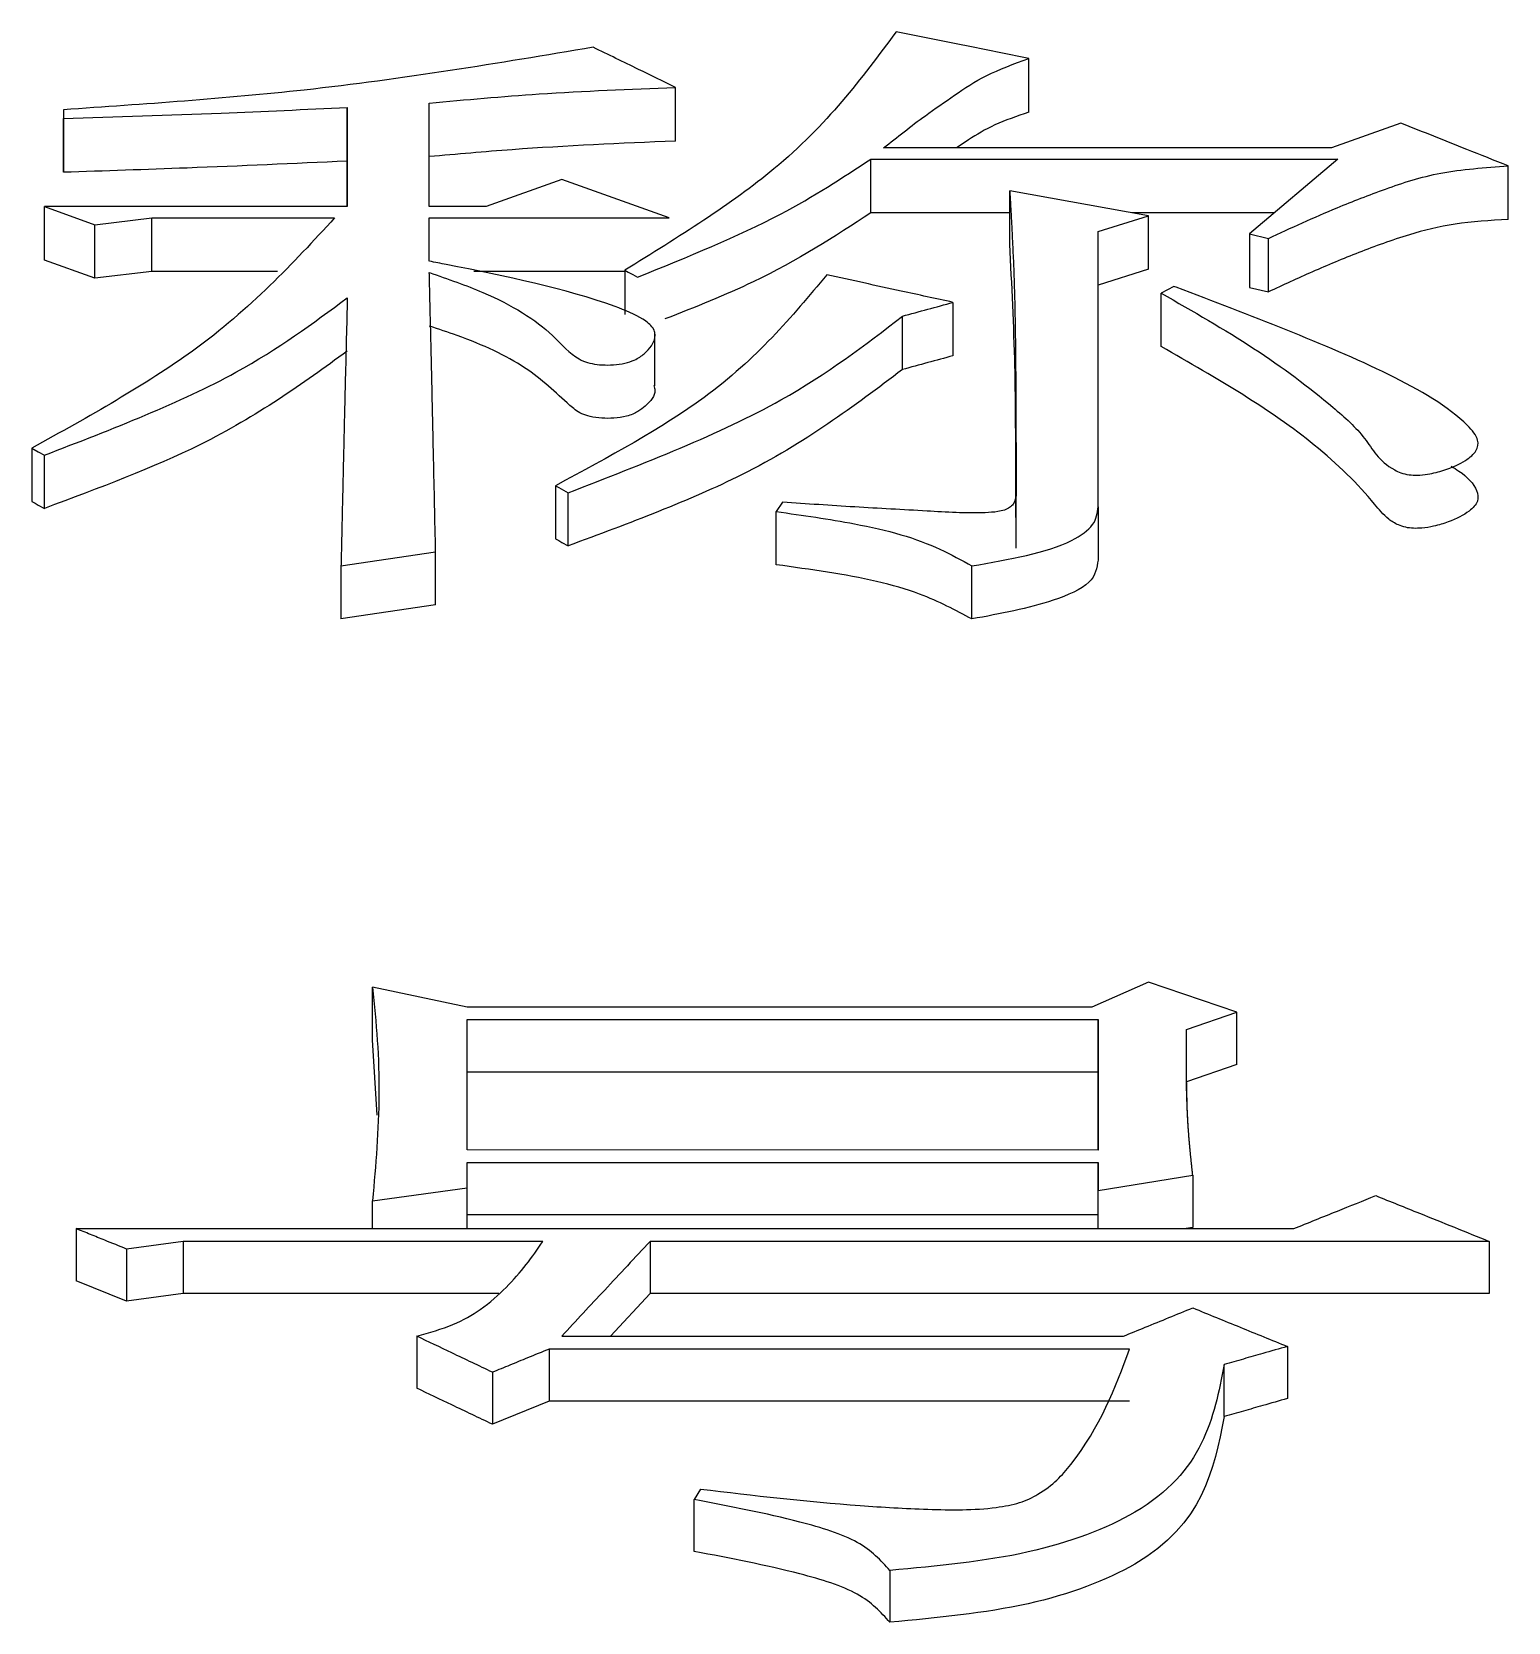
# Model space of a CAD drawing. Header units: millimetres. Extents: x 2642 to 4256, y 821 to 2003.
# Drawn here: x 2876.987 to 2879.518, y 1773.174 to 1775.901 of the extents above; entities that cross this region are included whole.
import ezdxf

# ---------------------------------------------------------------- set-up
doc = ezdxf.new("R2010")
doc.units = ezdxf.units.MM

msp = doc.modelspace()

# ---------------------------------------------------------------- linework, layer by layer
at = {"color": 7, "linetype": 'Continuous', "lineweight": 25}
for p, q in [((2878.0905, 1775.7138), (2878.0905, 1775.8058)), ((2877.0412, 1775.7675), (2877.0412, 1775.7522)), ((2877.0412, 1775.7675), (2877.0412, 1775.6755)), ((2877.528, 1775.7713), (2877.528, 1775.6014)), ((2877.528, 1775.6793), (2877.528, 1775.7713)), ((2877.6686, 1775.6014), (2877.6686, 1775.779)), ((2877.0412, 1775.6602), (2877.0412, 1775.7522)), ((2879.3345, 1775.7444), (2879.2155, 1775.7021)), ((2879.2155, 1775.7021), (2878.4475, 1775.7021)), ((2877.0412, 1775.6755), (2877.0412, 1775.6602)), ((2877.528, 1775.6014), (2877.528, 1775.6793)), ((2878.4258, 1775.5909), (2878.4258, 1775.6828)), ((2878.4258, 1775.6828), (2879.2263, 1775.6828)), ((2879.2263, 1775.6828), (2879.0749, 1775.5547)), ((2879.5184, 1775.5793), (2879.5184, 1775.6712)), ((2877.8958, 1775.648), (2877.766, 1775.6014)), ((2878.0797, 1775.582), (2877.8958, 1775.648)), ((2877.0088, 1775.6014), (2877.0953, 1775.5703)), ((2877.528, 1775.6014), (2877.0088, 1775.6014)), ((2877.0088, 1775.5097), (2877.0088, 1775.6014)), ((2877.766, 1775.6014), (2877.6686, 1775.6014)), ((2878.9018, 1775.5858), (2878.6638, 1775.6286)), ((2878.6638, 1775.5368), (2878.6638, 1775.6286)), ((2877.0953, 1775.5703), (2877.1927, 1775.582)), ((2877.1927, 1775.582), (2877.5063, 1775.582)), ((2877.6686, 1775.582), (2878.0797, 1775.582)), ((2877.6686, 1775.5078), (2877.6686, 1775.582)), ((2878.6638, 1775.5909), (2878.4258, 1775.5909)), ((2878.8153, 1775.5586), (2878.9018, 1775.5858)), ((2879.1177, 1775.5909), (2878.8738, 1775.5909)), ((2878.9018, 1775.4941), (2878.9018, 1775.5858)), ((2877.0953, 1775.4786), (2877.0953, 1775.5703)), ((2878.8153, 1775.0865), (2878.8153, 1775.5586)), ((2879.0749, 1775.5547), (2879.1073, 1775.5469)), ((2879.0749, 1775.5547), (2879.0749, 1775.4629)), ((2879.1073, 1775.4552), (2879.1073, 1775.5469)), ((2877.0953, 1775.4786), (2877.0088, 1775.5097)), ((2878.9018, 1775.4941), (2878.8153, 1775.4668)), ((2877.1927, 1775.4902), (2877.0953, 1775.4786)), ((2877.4084, 1775.4902), (2877.1927, 1775.4902)), ((2878.0039, 1775.4902), (2877.7452, 1775.4902)), ((2878.0039, 1775.4922), (2878.0039, 1775.4163)), ((2878.9234, 1775.3613), (2878.9234, 1775.4529)), ((2879.0749, 1775.4629), (2879.1073, 1775.4552)), ((2878.4799, 1775.322), (2878.4799, 1775.4135)), ((2878.5665, 1775.4372), (2878.5665, 1775.3456)), ((2878.0552, 1775.3774), (2878.0552, 1775.3869)), ((2878.0552, 1775.2943), (2878.0552, 1775.3765)), ((2876.9871, 1775.1871), (2876.9871, 1775.0958)), ((2877.0087, 1775.0838), (2877.0087, 1775.1751)), ((2877.885, 1775.1228), (2877.885, 1775.0316)), ((2877.9066, 1775.0196), (2877.9066, 1775.1107)), ((2878.2744, 1775.0946), (2878.2636, 1775.0784)), ((2878.6747, 1775.0155), (2878.6747, 1775.1067)), ((2878.8153, 1775.0865), (2878.8153, 1774.9954)), ((2877.5172, 1774.9853), (2877.6795, 1775.0097)), ((2877.6795, 1774.9186), (2877.6795, 1775.0097)), ((2877.5172, 1774.9853), (2877.5172, 1774.8943)), ((2878.5989, 1774.8943), (2878.5989, 1774.9853)), ((2877.6795, 1774.9186), (2877.5172, 1774.8943)), ((2878.9018, 1774.2714), (2878.8045, 1774.2288)), ((2879.0533, 1774.2203), (2878.9018, 1774.2714)), ((2877.5713, 1774.1729), (2877.5713, 1774.263)), ((2877.7336, 1774.2288), (2877.5713, 1774.263)), ((2878.8045, 1774.2288), (2877.7336, 1774.2288)), ((2878.9667, 1774.1904), (2879.0533, 1774.2203)), ((2879.0533, 1774.1303), (2879.0533, 1774.2203)), ((2877.7336, 1774.2075), (2878.8153, 1774.2075)), ((2877.7336, 1773.9838), (2877.7336, 1774.2075)), ((2878.8153, 1774.2075), (2878.8153, 1773.9837)), ((2878.8153, 1774.1175), (2878.8153, 1774.2075)), ((2878.9667, 1774.1711), (2878.9667, 1774.1904)), ((2877.5792, 1774.0436), (2877.5713, 1774.1729)), ((2879.0533, 1774.1303), (2878.9667, 1774.1004)), ((2878.8153, 1774.1175), (2877.7336, 1774.1175)), ((2878.8153, 1773.9837), (2878.8153, 1774.1175)), ((2878.8153, 1773.9837), (2877.7336, 1773.9838)), ((2877.7336, 1773.9621), (2878.8153, 1773.9621)), ((2877.7336, 1773.9187), (2877.7336, 1773.9621)), ((2878.8153, 1773.9621), (2878.8153, 1773.9143)), ((2878.8153, 1773.8724), (2878.8153, 1773.9621)), ((2878.8153, 1773.9143), (2878.9776, 1773.9404)), ((2878.9776, 1773.9404), (2878.9776, 1773.8507)), ((2877.5713, 1773.8969), (2877.7336, 1773.9187)), ((2877.7336, 1773.8489), (2877.7336, 1773.9187)), ((2878.8153, 1773.8489), (2878.8153, 1773.9143)), ((2877.5713, 1773.8489), (2877.5713, 1773.8969)), ((2878.8153, 1773.8724), (2877.7336, 1773.8724)), ((2878.8153, 1773.8489), (2878.8153, 1773.8724)), ((2877.0629, 1773.849), (2879.1506, 1773.8489)), ((2877.0629, 1773.849), (2877.0629, 1773.7594)), ((2878.9776, 1773.8507), (2878.9662, 1773.8489)), ((2877.2468, 1773.8271), (2877.1494, 1773.814)), ((2877.1494, 1773.814), (2877.1494, 1773.7245)), ((2877.8634, 1773.8271), (2877.2468, 1773.8271)), ((2877.2468, 1773.8271), (2877.2468, 1773.7376)), ((2879.486, 1773.8271), (2878.0473, 1773.8271)), ((2878.0473, 1773.8271), (2878.0473, 1773.7376)), ((2879.486, 1773.8271), (2879.486, 1773.7376)), ((2877.1494, 1773.7245), (2877.0629, 1773.7594)), ((2877.2468, 1773.7376), (2877.1494, 1773.7245)), ((2877.7878, 1773.7376), (2877.2468, 1773.7376)), ((2878.0473, 1773.7376), (2877.9791, 1773.6646)), ((2879.486, 1773.7376), (2878.0473, 1773.7376)), ((2877.647, 1773.6646), (2877.647, 1773.5753)), ((2878.8694, 1773.6425), (2877.8742, 1773.6425)), ((2877.8742, 1773.6425), (2877.8742, 1773.5532)), ((2877.8958, 1773.6646), (2878.8586, 1773.6645)), ((2879.1398, 1773.6469), (2879.1398, 1773.5576)), ((2879.0316, 1773.5267), (2879.0316, 1773.6159)), ((2877.7768, 1773.6027), (2877.7768, 1773.5135)), ((2877.8742, 1773.5532), (2877.7768, 1773.5135)), ((2878.8694, 1773.5532), (2877.8742, 1773.5532)), ((2878.1338, 1773.4023), (2878.123, 1773.3843)), ((2878.123, 1773.2954), (2878.123, 1773.3843)), ((2878.4583, 1773.2629), (2878.4583, 1773.1741))]:
    msp.add_line(p, q, dxfattribs=at)
at = {"color": 7, "linetype": 'Continuous', "lineweight": 25, "flags": 128}
for points in [[(2877.1927, 1775.4902), (2877.1927, 1775.5132), (2877.1927, 1775.5361), (2877.1927, 1775.5591), (2877.1927, 1775.582)], [(2878.0039, 1775.4922), (2878.0094, 1775.4892), (2878.0175, 1775.4848), (2878.0256, 1775.4804)], [(2878.945, 1775.4646), (2878.9342, 1775.4588), (2878.9234, 1775.4529)], [(2876.9871, 1775.1871), (2876.9979, 1775.1811), (2877.0087, 1775.1751)], [(2877.885, 1775.1228), (2877.8905, 1775.1197), (2877.8985, 1775.1152), (2877.9066, 1775.1107)], [(2876.9871, 1775.0958), (2876.9926, 1775.0928), (2876.9981, 1775.0897), (2877.0087, 1775.0838)], [(2878.2636, 1774.9873), (2878.2636, 1775.0244), (2878.2636, 1775.0514), (2878.2636, 1775.0784)], [(2877.885, 1775.0316), (2877.8905, 1775.0286), (2877.896, 1775.0255), (2877.9066, 1775.0196)]]:
    msp.add_lwpolyline(points, dxfattribs=at)
at = {"color": 7, "linetype": 'Continuous', "lineweight": 25}
for points, knots in [([(2877.9498, 1775.8745), (2877.7867, 1775.8472), (2877.4939, 1775.7982), (2877.1802, 1775.777), (2877.0412, 1775.7675)], [0, 0, 0, 0, 0.557097, 1, 1, 1, 1]), ([(2878.0905, 1775.8058), (2878.0695, 1775.8161), (2878.0356, 1775.8327), (2877.9887, 1775.8556), (2877.9628, 1775.8682), (2877.9498, 1775.8745)], [0, 0, 0, 0, 0.447799, 0.7239, 1, 1, 1, 1]), ([(2878.4691, 1775.9011), (2878.4096, 1775.8211), (2878.3028, 1775.6776), (2878.0956, 1775.5491), (2878.0039, 1775.4922)], [0, 0, 0, 0, 0.556899, 1, 1, 1, 1]), ([(2878.6963, 1775.8554), (2878.6664, 1775.8614), (2878.6136, 1775.8721), (2878.5378, 1775.8873), (2878.492, 1775.8965), (2878.4691, 1775.9011)], [0, 0, 0, 0, 0.394861, 0.69743, 1, 1, 1, 1]), ([(2878.4475, 1775.7021), (2878.4709, 1775.7206), (2878.5095, 1775.7512), (2878.569, 1775.7923), (2878.6207, 1775.8275), (2878.671, 1775.8461), (2878.6963, 1775.8554)], [0, 0, 0, 0, 0.337761, 0.556951, 0.777135, 1, 1, 1, 1]), ([(2878.6963, 1775.7633), (2878.6963, 1775.7711), (2878.6963, 1775.7866), (2878.6963, 1775.8173), (2878.6963, 1775.8402), (2878.6963, 1775.8554)], [0, 0, 0, 0, 0.2525, 0.505, 1, 1, 1, 1]), ([(2877.6686, 1775.779), (2877.7312, 1775.7846), (2877.8703, 1775.7971), (2878.0124, 1775.8027), (2878.0905, 1775.8058)], [0, 0, 0, 0, 0.449849, 1, 1, 1, 1]), ([(2877.0412, 1775.7522), (2877.1315, 1775.7552), (2877.2941, 1775.7606), (2877.456, 1775.768), (2877.528, 1775.7713)], [0, 0, 0, 0, 0.555754, 1, 1, 1, 1]), ([(2878.6963, 1775.7633), (2878.676, 1775.7563), (2878.6358, 1775.7425), (2878.5996, 1775.7202), (2878.5795, 1775.7067), (2878.5727, 1775.7021)], [0, 0, 0, 0, 0.401498, 0.797434, 1, 1, 1, 1]), ([(2879.5184, 1775.6712), (2879.4947, 1775.6806), (2879.4522, 1775.6976), (2879.3909, 1775.722), (2879.3533, 1775.7369), (2879.3345, 1775.7444)], [0, 0, 0, 0, 0.386102, 0.693051, 1, 1, 1, 1]), ([(2878.0905, 1775.7138), (2877.9969, 1775.7097), (2877.855, 1775.7036), (2877.7159, 1775.6912), (2877.6686, 1775.687)], [0, 0, 0, 0, 0.659861, 1, 1, 1, 1]), ([(2877.528, 1775.6793), (2877.4366, 1775.6752), (2877.2746, 1775.6678), (2877.1121, 1775.6625), (2877.0412, 1775.6602)], [0, 0, 0, 0, 0.564211, 1, 1, 1, 1]), ([(2878.0256, 1775.4804), (2878.1117, 1775.5153), (2878.2645, 1775.5771), (2878.3768, 1775.6507), (2878.4258, 1775.6828)], [0, 0, 0, 0, 0.563218, 1, 1, 1, 1]), ([(2879.1073, 1775.5469), (2879.146, 1775.5647), (2879.2099, 1775.5943), (2879.3072, 1775.6319), (2879.3995, 1775.6627), (2879.4785, 1775.6683), (2879.5184, 1775.6712)], [0, 0, 0, 0, 0.335019, 0.553277, 0.774167, 1, 1, 1, 1]), ([(2878.6638, 1775.6286), (2878.664, 1775.6255), (2878.6643, 1775.6194), (2878.6648, 1775.6102), (2878.6654, 1775.601), (2878.6659, 1775.5917), (2878.6664, 1775.5825), (2878.6668, 1775.5748), (2878.6672, 1775.5671), (2878.6676, 1775.5594), (2878.668, 1775.5502), (2878.6686, 1775.5378), (2878.6694, 1775.5224), (2878.6702, 1775.5038), (2878.6708, 1775.4883), (2878.6713, 1775.4728), (2878.6718, 1775.4573), (2878.6723, 1775.4386), (2878.6726, 1775.4231), (2878.6729, 1775.4075), (2878.6731, 1775.3919), (2878.6734, 1775.3732), (2878.6736, 1775.3575), (2878.6737, 1775.3419), (2878.6739, 1775.3262), (2878.6741, 1775.3011), (2878.6743, 1775.2696), (2878.6744, 1775.2412), (2878.6745, 1775.2239), (2878.6745, 1775.216), (2878.6745, 1775.2081), (2878.6745, 1775.2002), (2878.6746, 1775.1922), (2878.6746, 1775.1843), (2878.6746, 1775.1748), (2878.6746, 1775.1669), (2878.6746, 1775.1613), (2878.6746, 1775.1574), (2878.6746, 1775.1534), (2878.6746, 1775.1494), (2878.6746, 1775.1454), (2878.6746, 1775.1415), (2878.6746, 1775.1367), (2878.6746, 1775.1327), (2878.6746, 1775.1288), (2878.6746, 1775.1248), (2878.6746, 1775.12), (2878.6746, 1775.116), (2878.6747, 1775.1116), (2878.6747, 1775.1087), (2878.6747, 1775.1067)], [0, 0, 0, 0, 0.01797, 0.035941, 0.053911, 0.071882, 0.089852, 0.107823, 0.116808, 0.134779, 0.152749, 0.17072, 0.20666, 0.242601, 0.278542, 0.296513, 0.332454, 0.368395, 0.404336, 0.422306, 0.458247, 0.494188, 0.530129, 0.5481, 0.584041, 0.619982, 0.691863, 0.763745, 0.781716, 0.790701, 0.808672, 0.826642, 0.835627, 0.853598, 0.871568, 0.889539, 0.898524, 0.903017, 0.912002, 0.920987, 0.92548, 0.934465, 0.94345, 0.952435, 0.956928, 0.965913, 0.974898, 0.983884, 0.988376, 1, 1, 1, 1]), ([(2877.5063, 1775.582), (2877.4346, 1775.5041), (2877.3055, 1775.3642), (2877.085, 1775.2415), (2876.9871, 1775.1871)], [0, 0, 0, 0, 0.55626, 1, 1, 1, 1]), ([(2878.4258, 1775.5909), (2878.3633, 1775.5499), (2878.2627, 1775.484), (2878.1248, 1775.4293), (2878.0727, 1775.4087)], [0, 0, 0, 0, 0.621969, 1, 1, 1, 1]), ([(2879.5184, 1775.5793), (2879.4873, 1775.5776), (2879.4257, 1775.5742), (2879.3404, 1775.5518), (2879.2616, 1775.5231), (2879.1822, 1775.4898), (2879.1323, 1775.4667), (2879.1073, 1775.4552)], [0, 0, 0, 0, 0.175416, 0.347585, 0.56656, 0.783731, 1, 1, 1, 1]), ([(2878.6747, 1775.0155), (2878.6745, 1775.0775), (2878.6742, 1775.1819), (2878.6732, 1775.3563), (2878.6674, 1775.4672), (2878.6638, 1775.5368)], [0, 0, 0, 0, 0.351751, 0.593192, 1, 1, 1, 1]), ([(2877.6687, 1775.4883), (2877.7002, 1775.4773), (2877.7871, 1775.4473), (2877.8697, 1775.3962), (2877.9051, 1775.3525), (2877.9311, 1775.3367), (2877.9471, 1775.3317), (2877.9653, 1775.3296), (2877.985, 1775.3297), (2878.0045, 1775.3324), (2878.0237, 1775.3389), (2878.0441, 1775.3536), (2878.0578, 1775.3726), (2878.0544, 1775.3936), (2878.0313, 1775.4126), (2877.9246, 1775.4565), (2877.7896, 1775.4838), (2877.6784, 1775.5059), (2877.6687, 1775.5078)], [0, 0, 0, 0, 0.104817, 0.288489, 0.371154, 0.389962, 0.405383, 0.420813, 0.436756, 0.454227, 0.471615, 0.498268, 0.557765, 0.592477, 0.62706, 0.687172, 0.972715, 1, 1, 1, 1]), ([(2877.6795, 1775.0097), (2877.6783, 1775.063), (2877.6768, 1775.1298), (2877.6751, 1775.209), (2877.6744, 1775.242), (2877.6736, 1775.2749), (2877.6731, 1775.3011), (2877.6723, 1775.3339), (2877.6717, 1775.36), (2877.6711, 1775.3861), (2877.6706, 1775.4056), (2877.6702, 1775.4219), (2877.6698, 1775.4381), (2877.6695, 1775.4511), (2877.6692, 1775.464), (2877.6689, 1775.4753), (2877.6688, 1775.4834), (2877.6686, 1775.4882)], [0, 0, 0, 0, 0.329938, 0.412422, 0.494907, 0.536149, 0.618633, 0.659875, 0.74236, 0.783602, 0.824844, 0.866086, 0.886707, 0.927949, 0.94857, 0.969192, 1, 1, 1, 1]), ([(2878.3501, 1775.4843), (2878.29, 1775.4123), (2878.1818, 1775.2827), (2877.9763, 1775.172), (2877.885, 1775.1228)], [0, 0, 0, 0, 0.555457, 1, 1, 1, 1]), ([(2878.5665, 1775.4372), (2878.5369, 1775.4436), (2878.486, 1775.4547), (2878.4139, 1775.4704), (2878.3714, 1775.4797), (2878.3501, 1775.4843)], [0, 0, 0, 0, 0.410172, 0.705086, 1, 1, 1, 1]), ([(2877.0087, 1775.1751), (2877.1258, 1775.2203), (2877.3332, 1775.3003), (2877.4689, 1775.4012), (2877.528, 1775.4451)], [0, 0, 0, 0, 0.56439, 1, 1, 1, 1]), ([(2877.528, 1775.4451), (2877.5269, 1775.3988), (2877.5256, 1775.3468), (2877.524, 1775.2827), (2877.5233, 1775.2536), (2877.5225, 1775.2184), (2877.5217, 1775.1833), (2877.5209, 1775.148), (2877.5201, 1775.1126), (2877.5194, 1775.083), (2877.519, 1775.0623), (2877.5186, 1775.0475), (2877.5183, 1775.0327), (2877.518, 1775.0178), (2877.5177, 1775.0059), (2877.5175, 1774.9961), (2877.5173, 1774.9892), (2877.5172, 1774.9853)], [0, 0, 0, 0, 0.305862, 0.344095, 0.42056, 0.497026, 0.573491, 0.649956, 0.726422, 0.802887, 0.84112, 0.860236, 0.898469, 0.936701, 0.955818, 0.974934, 1, 1, 1, 1]), ([(2878.9234, 1775.4529), (2878.9778, 1775.4218), (2879.0867, 1775.3597), (2879.1994, 1775.275), (2879.2772, 1775.2052), (2879.2965, 1775.1631), (2879.334, 1775.1447), (2879.3475, 1775.1413), (2879.364, 1775.1405), (2879.3851, 1775.1428), (2879.4153, 1775.1507), (2879.445, 1775.1643), (2879.4661, 1775.1824), (2879.4686, 1775.2037), (2879.4289, 1775.251), (2879.3172, 1775.3158), (2879.138, 1775.3908), (2879.0118, 1775.4398), (2878.9464, 1775.4641), (2878.945, 1775.4646)], [0, 0, 0, 0, 0.146382, 0.292955, 0.366204, 0.439427, 0.447746, 0.45616, 0.463429, 0.472823, 0.489455, 0.518149, 0.540935, 0.563855, 0.597101, 0.728178, 0.861562, 0.99717, 1, 1, 1, 1]), ([(2877.9066, 1775.1107), (2878.0371, 1775.1612), (2878.2684, 1775.2507), (2878.4157, 1775.3641), (2878.4799, 1775.4135)], [0, 0, 0, 0, 0.564262, 1, 1, 1, 1]), ([(2878.4799, 1775.4135), (2878.4944, 1775.4175), (2878.5232, 1775.4254), (2878.5521, 1775.4332), (2878.5665, 1775.4372)], [0, 0, 0, 0, 0.499999, 1, 1, 1, 1]), ([(2878.0534, 1775.2948), (2878.0544, 1775.2918), (2878.0583, 1775.2798), (2878.0451, 1775.2642), (2878.0273, 1775.2495), (2878.0088, 1775.2417), (2877.9859, 1775.2382), (2877.9639, 1775.2381), (2877.9444, 1775.2408), (2877.9239, 1775.2481), (2877.8898, 1775.2776), (2877.8403, 1775.3272), (2877.747, 1775.3708), (2877.6847, 1775.3913), (2877.6687, 1775.3966)], [0, 0, 0, 0, 0.0321697, 0.1304429, 0.1694929, 0.2089996, 0.2431332, 0.2730052, 0.3033501, 0.3306975, 0.3897905, 0.6483711, 0.90947, 1, 1, 1, 1]), ([(2879.4204, 1775.1561), (2879.425, 1775.1534), (2879.4462, 1775.141), (2879.4646, 1775.1205), (2879.4687, 1775.0962), (2879.4516, 1775.077), (2879.4233, 1775.0626), (2879.3937, 1775.0535), (2879.3729, 1775.05), (2879.3561, 1775.0494), (2879.3418, 1775.0512), (2879.3265, 1775.0565), (2879.3064, 1775.0697), (2879.2694, 1775.1175), (2879.1947, 1775.1909), (2879.0657, 1775.28), (2878.971, 1775.3341), (2878.9234, 1775.3613)], [0, 0, 0, 0, 0.019935, 0.092126, 0.128452, 0.164994, 0.212308, 0.23785, 0.255737, 0.26718, 0.278732, 0.291669, 0.31574, 0.371395, 0.593339, 0.795955, 1, 1, 1, 1]), ([(2877.528, 1775.3535), (2877.451, 1775.2977), (2877.3124, 1775.1973), (2877.1023, 1775.1188), (2877.0087, 1775.0838)], [0, 0, 0, 0, 0.5549071, 1, 1, 1, 1]), ([(2878.5665, 1775.3456), (2878.5521, 1775.3417), (2878.5232, 1775.3338), (2878.4944, 1775.3259), (2878.4799, 1775.322)], [0, 0, 0, 0, 0.500001, 1, 1, 1, 1]), ([(2878.4799, 1775.322), (2878.3967, 1775.2591), (2878.2467, 1775.1459), (2878.0113, 1775.0585), (2877.9066, 1775.0196)], [0, 0, 0, 0, 0.55488, 1, 1, 1, 1]), ([(2878.6746, 1775.1067), (2878.674, 1775.1015), (2878.6731, 1775.094), (2878.6645, 1775.0854), (2878.6552, 1775.0809), (2878.6408, 1775.0776), (2878.5957, 1775.0746), (2878.5134, 1775.0801), (2878.398, 1775.086), (2878.3156, 1775.0917), (2878.2744, 1775.0946)], [0, 0, 0, 0, 0.083125, 0.11875, 0.147804, 0.176837, 0.225893, 0.446677, 0.723242, 1, 1, 1, 1]), ([(2878.5989, 1774.9853), (2878.6631, 1774.9965), (2878.7512, 1775.0118), (2878.8117, 1775.0556), (2878.8141, 1775.0762), (2878.8153, 1775.0865)], [0, 0, 0, 0, 0.574092, 0.788689, 1, 1, 1, 1]), ([(2878.2636, 1775.0784), (2878.3089, 1775.0721), (2878.3831, 1775.0616), (2878.479, 1775.0402), (2878.5457, 1775.0148), (2878.5813, 1774.9951), (2878.5989, 1774.9853)], [0, 0, 0, 0, 0.347242, 0.568885, 0.786213, 1, 1, 1, 1]), ([(2878.5989, 1774.8943), (2878.5709, 1774.9093), (2878.5243, 1774.9343), (2878.4362, 1774.96), (2878.3515, 1774.9751), (2878.2929, 1774.9832), (2878.2636, 1774.9873)], [0, 0, 0, 0, 0.331362, 0.550785, 0.774719, 1, 1, 1, 1]), ([(2878.8153, 1774.9954), (2878.8133, 1774.9821), (2878.8093, 1774.9553), (2878.7255, 1774.9177), (2878.6475, 1774.9033), (2878.5989, 1774.8943)], [0, 0, 0, 0, 0.268574, 0.544919, 1, 1, 1, 1]), ([(2877.5713, 1774.263), (2877.5743, 1774.2325), (2877.5804, 1774.1716), (2877.5845, 1774.0498), (2877.5766, 1773.9579), (2877.5713, 1773.8969)], [0, 0, 0, 0, 0.252085, 0.504198, 1, 1, 1, 1]), ([(2878.9776, 1773.9404), (2878.9773, 1773.9424), (2878.9769, 1773.9466), (2878.9762, 1773.9528), (2878.9756, 1773.959), (2878.9749, 1773.9652), (2878.9743, 1773.9715), (2878.9737, 1773.9777), (2878.9732, 1773.9829), (2878.9727, 1773.988), (2878.9722, 1773.9932), (2878.9716, 1773.9994), (2878.9709, 1774.0077), (2878.9703, 1774.016), (2878.9698, 1774.0242), (2878.9694, 1774.0304), (2878.9689, 1774.0387), (2878.9685, 1774.047), (2878.9681, 1774.0552), (2878.9679, 1774.0614), (2878.9676, 1774.0697), (2878.9673, 1774.0779), (2878.9671, 1774.0861), (2878.967, 1774.0944), (2878.9668, 1774.1026), (2878.9667, 1774.1108), (2878.9667, 1774.117), (2878.9666, 1774.1232), (2878.9666, 1774.1293), (2878.9666, 1774.1345), (2878.9666, 1774.1386), (2878.9666, 1774.1427), (2878.9666, 1774.1468), (2878.9666, 1774.1509), (2878.9666, 1774.154), (2878.9666, 1774.1571), (2878.9666, 1774.1612), (2878.9666, 1774.1653), (2878.9666, 1774.1694), (2878.9667, 1774.1735), (2878.9667, 1774.1776), (2878.9667, 1774.1817), (2878.9667, 1774.1856), (2878.9667, 1774.1885), (2878.9667, 1774.1904)], [0, 0, 0, 0, 0.0247417, 0.0494835, 0.0742252, 0.098967, 0.1237087, 0.1484505, 0.1731922, 0.1855631, 0.2103049, 0.2350466, 0.2597884, 0.309272, 0.3340138, 0.3587555, 0.3834973, 0.4329809, 0.4577227, 0.4824645, 0.5072062, 0.5566898, 0.5814315, 0.6061733, 0.6556568, 0.6803986, 0.7051403, 0.7298821, 0.7546238, 0.7793656, 0.7917365, 0.8041073, 0.8288491, 0.84122, 0.8535908, 0.8659617, 0.8783326, 0.9030743, 0.9154452, 0.9278161, 0.9525578, 0.9649287, 0.9772996, 1, 1, 1, 1]), ([(2878.9694, 1774.0294), (2878.9686, 1774.047), (2878.9668, 1774.0868), (2878.9668, 1774.1416), (2878.9667, 1774.1722)], [0, 0, 0, 0, 0.441321, 1, 1, 1, 1]), ([(2879.1506, 1773.8489), (2879.1631, 1773.8539), (2879.1881, 1773.864), (2879.235, 1773.8829), (2879.2694, 1773.8967), (2879.2913, 1773.9056)], [0, 0, 0, 0, 0.266245, 0.532491, 1, 1, 1, 1]), ([(2879.2913, 1773.9056), (2879.3162, 1773.8955), (2879.3612, 1773.8774), (2879.4261, 1773.8513), (2879.466, 1773.8351), (2879.486, 1773.8271)], [0, 0, 0, 0, 0.3845731, 0.6922866, 1, 1, 1, 1]), ([(2877.1494, 1773.814), (2877.1371, 1773.819), (2877.1165, 1773.8273), (2877.0876, 1773.839), (2877.0711, 1773.8456), (2877.0629, 1773.849)], [0, 0, 0, 0, 0.42836, 0.71418, 1, 1, 1, 1]), ([(2877.647, 1773.6646), (2877.6687, 1773.6707), (2877.7115, 1773.6829), (2877.762, 1773.7125), (2877.8013, 1773.7478), (2877.8359, 1773.787), (2877.8542, 1773.8138), (2877.8634, 1773.8271)], [0, 0, 0, 0, 0.176065, 0.348002, 0.566634, 0.783694, 1, 1, 1, 1]), ([(2878.0473, 1773.8271), (2878.0343, 1773.8132), (2878.0083, 1773.7854), (2877.9578, 1773.7313), (2877.9203, 1773.691), (2877.8958, 1773.6646)], [0, 0, 0, 0, 0.257226, 0.514452, 1, 1, 1, 1]), ([(2878.8586, 1773.6645), (2878.8711, 1773.6696), (2878.8971, 1773.6803), (2878.9368, 1773.6964), (2878.964, 1773.7075), (2878.9776, 1773.713)], [0, 0, 0, 0, 0.314653, 0.657326, 1, 1, 1, 1]), ([(2878.9776, 1773.713), (2879.0046, 1773.702), (2879.0587, 1773.68), (2879.1128, 1773.6579), (2879.1398, 1773.6469)], [0, 0, 0, 0, 0.499999, 1, 1, 1, 1]), ([(2877.7768, 1773.6027), (2877.7653, 1773.6082), (2877.7421, 1773.6193), (2877.6988, 1773.6399), (2877.6671, 1773.655), (2877.647, 1773.6646)], [0, 0, 0, 0, 0.267463, 0.534927, 1, 1, 1, 1]), ([(2877.8742, 1773.6425), (2877.8617, 1773.6374), (2877.8393, 1773.6282), (2877.8068, 1773.6149), (2877.7868, 1773.6068), (2877.7768, 1773.6027)], [0, 0, 0, 0, 0.384577, 0.692288, 1, 1, 1, 1]), ([(2878.1338, 1773.4023), (2878.2246, 1773.3916), (2878.3533, 1773.3766), (2878.5229, 1773.3669), (2878.6178, 1773.3657), (2878.6824, 1773.3781), (2878.7321, 1773.4022), (2878.8124, 1773.4903), (2878.8444, 1773.5757), (2878.8694, 1773.6425)], [0, 0, 0, 0, 0.238484, 0.337767, 0.43778, 0.475122, 0.512592, 0.618725, 1, 1, 1, 1]), ([(2879.1398, 1773.6469), (2879.1257, 1773.6429), (2879.1007, 1773.6357), (2879.0646, 1773.6254), (2879.0426, 1773.6191), (2879.0316, 1773.6159)], [0, 0, 0, 0, 0.39043, 0.695215, 1, 1, 1, 1]), ([(2879.0316, 1773.6159), (2879.0135, 1773.5237), (2878.988, 1773.3939), (2878.6988, 1773.2851), (2878.5397, 1773.2704), (2878.4583, 1773.2629)], [0, 0, 0, 0, 0.544628, 0.767125, 1, 1, 1, 1]), ([(2877.7768, 1773.5135), (2877.7653, 1773.519), (2877.7421, 1773.5301), (2877.6988, 1773.5507), (2877.6671, 1773.5657), (2877.647, 1773.5753)], [0, 0, 0, 0, 0.267647, 0.535294, 1, 1, 1, 1]), ([(2879.1398, 1773.5576), (2879.1257, 1773.5536), (2879.1007, 1773.5465), (2879.0646, 1773.5361), (2879.0426, 1773.5299), (2879.0316, 1773.5267)], [0, 0, 0, 0, 0.390574, 0.695287, 1, 1, 1, 1]), ([(2879.0316, 1773.5267), (2879.0135, 1773.4346), (2878.9879, 1773.3049), (2878.6987, 1773.1964), (2878.5397, 1773.1817), (2878.4583, 1773.1741)], [0, 0, 0, 0, 0.544404, 0.766963, 1, 1, 1, 1]), ([(2878.4583, 1773.2629), (2878.4427, 1773.28), (2878.4107, 1773.315), (2878.2832, 1773.3538), (2878.1841, 1773.3727), (2878.123, 1773.3843)], [0, 0, 0, 0, 0.267599, 0.548584, 1, 1, 1, 1]), ([(2878.4583, 1773.1741), (2878.4427, 1773.1912), (2878.4107, 1773.2262), (2878.2832, 1773.2649), (2878.1841, 1773.2838), (2878.123, 1773.2954)], [0, 0, 0, 0, 0.267465, 0.548457, 1, 1, 1, 1])]:
    msp.add_open_spline(points, degree=3, knots=knots, dxfattribs=at)

doc.saveas('drawing.dxf')
